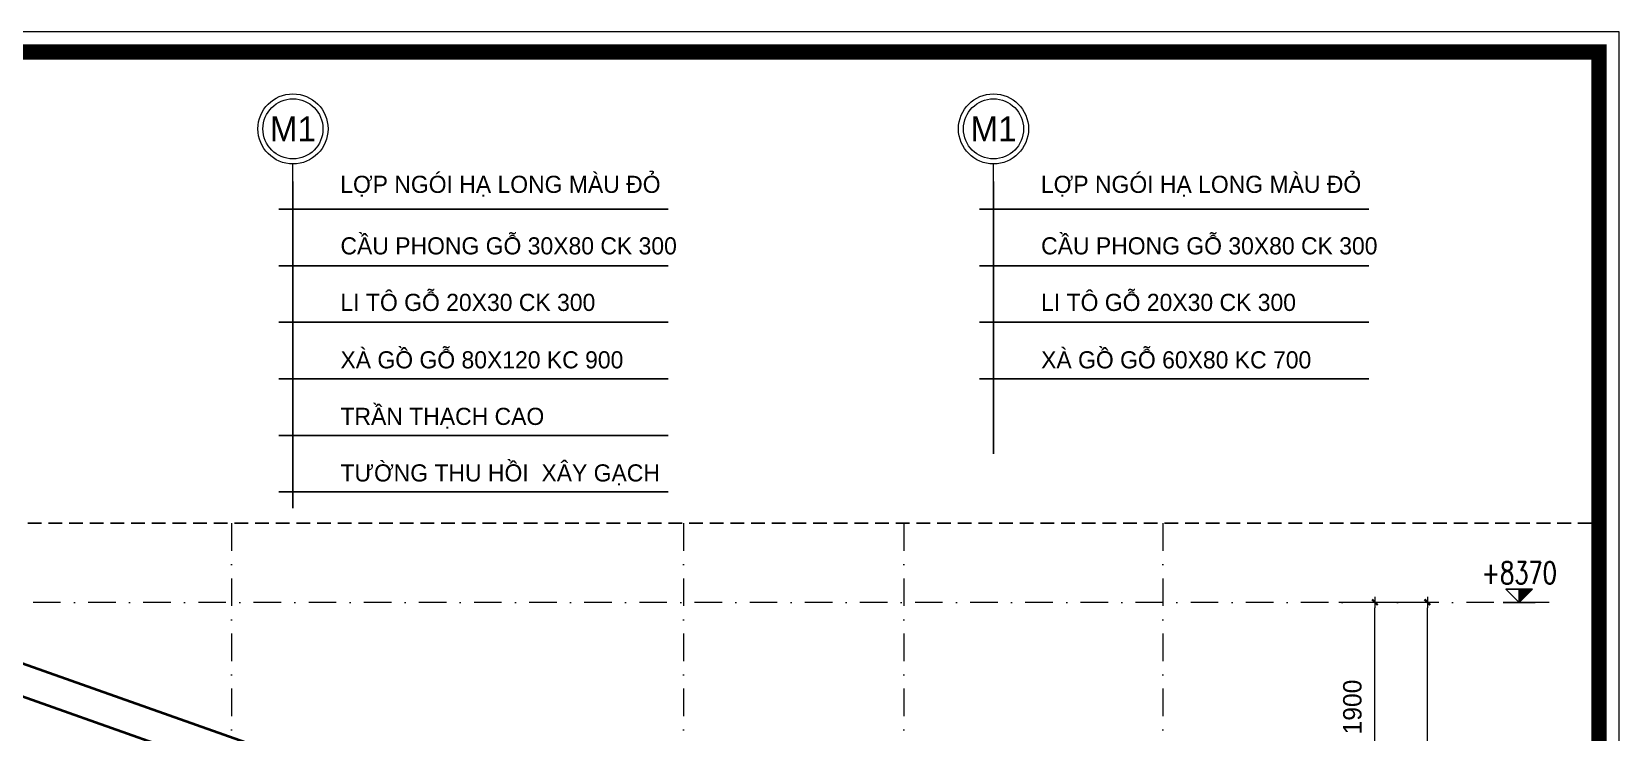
# Model space of a CAD drawing. Header units: millimetres. Extents: x 615730 to 2792744, y 139412 to 597571.
# Drawn here: x 1356028 to 1370430, y 297935 to 304290 of the extents above; entities that cross this region are included whole.
import ezdxf
from ezdxf.enums import TextEntityAlignment as Align

# ---------------------------------------------------------------- set-up
doc = ezdxf.new("R2010")
doc.units = ezdxf.units.MM
doc.header["$MEASUREMENT"] = 0
doc.header["$PDMODE"] = 34
doc.linetypes.add('DASHDOT', pattern=[1, 0.5, -0.25, 0, -0.25])
doc.linetypes.add('HIDDEN2', pattern=[0.1875, 0.125, -0.0625])
doc.layers.get('0').update_dxf_attribs({"lineweight": 5})
for name, color, linetype in [('8', 8, 'Continuous'), ('DO', 1, 'Continuous'), ('H', 252, 'Continuous'), ('KICH THUOC', 148, 'Continuous'), ('TEXT', 2, 'Continuous'), ('thaydam', 42, 'Continuous')]:
    doc.layers.add(name, color=color, linetype=linetype)
for name, color, linetype, lineweight in [('HATCH', 42, 'Continuous', 5), ('KT', 148, 'Continuous', 18), ('NETNGOAITUONG', 1, 'Continuous', 40), ('thay', 7, 'Continuous', 15), ('TIM TRUC', 149, 'DASHDOT', 9)]:
    doc.layers.add(name, color=color, linetype=linetype, lineweight=lineweight)
doc.styles.add('CHUHOA', font='')
doc.styles.add('DIM', font='txt.shx', dxfattribs={"height": 120})
doc.styles.add('Ghi chu', font='')
doc.styles.add('VNI-AVO', font='vni-roms.shx')
doc.styles.get('CHUHOA').set_extended_font_data('.VnAvantH')
doc.styles.get('Ghi chu').set_extended_font_data('.VnAvantH')
doc.dimstyles.new('1-50b', dxfattribs={"dimtxt": 167, "dimasz": 50, "dimexe": 75, "dimexo": 150, "dimgap": 120, "dimtad": 1, "dimdec": 0, "dimzin": 12, "dimtxsty": 'VNI-AVO', "dimblk": ']', "dimcen": 0, "dimdle": 50, "dimclrd": 252, "dimclre": 252, "dimclrt": 2, "dimadec": 0, "dimazin": 0, "dimtfac": 1, "dimtdec": 0, "dimtix": 1, "dimtmove": 2, "dimatfit": 0, "dimldrblk": 'OPEN90', "dimfxl": 1, "dimlwd": -1, "dimlwe": -1, "dimarcsym": 0})

# ---------------------------------------------------------------- blocks, each defined once
blk = doc.blocks.new('Cao do mat dung')
at = {"layer": '8'}
blk.add_hatch(color=256, dxfattribs=at).paths.add_polyline_path([(125, 125), (0, 125), (0, 0)])
for p, q in [((-150, 0), (150, 0)), ((0, 0), (0, 125))]:
    blk.add_line(p, q)
blk.add_lwpolyline([(125, 125), (0, 0), (-125, 125)], close=True)
at = {"layer": 'TEXT', "style": 'DIM', "width": 0.75}
blk.add_attdef('%%P0.000', text='', height=180, dxfattribs=at).set_placement((0, 175), align=Align.CENTER)
blk = doc.blocks.new(']')
for p, q in [((1, 0), (-1, 0)), ((0, 1), (0, -1))]:
    blk.add_line(p, q)
at = {"color": 9, "const_width": 0.4}
blk.add_lwpolyline([(-0.51, -0.51), (0.51, 0.51)], dxfattribs=at)
blk = doc.blocks.new('*D2712')
at = {"layer": 'DEFPOINTS', "color": 0, "ltscale": 10, "transparency": 16777216}
for p in [(1367736, 299114), (1368213, 299114), (1367736, 297214)]:
    blk.add_point(p, dxfattribs=at)
at = {"layer": 'KT', "color": 252, "ltscale": 10, "transparency": 16777216}
for p, q in [((1367886, 299114), (1368288, 299114)), ((1368213, 297264), (1368213, 299064)), ((1367886, 297214), (1368288, 297214))]:
    blk.add_line(p, q, dxfattribs=at)
at = {"layer": 'KT', "color": 252, "ltscale": 10, "transparency": 16777216, "xscale": 50, "yscale": 50, "zscale": 50}
for p, rotation in [((1368213, 299114), 90), ((1368213, 297214), 270)]:
    blk.add_blockref(']', p, dxfattribs=dict(at, rotation=rotation))
at = {"layer": 'KT', "color": 2, "ltscale": 10, "transparency": 16777216, "insert": (1368009, 298164), "char_height": 167, "attachment_point": 5, "rotation": 90, "style": 'VNI-AVO'}
blk.add_mtext('1900', dxfattribs=at)
blk = doc.blocks.new('_Open90')
at = {"color": 0, "linetype": 'ByBlock', "lineweight": -2}
for p, q in [((0, 0), (-1, 0)), ((-0.5, 0.5), (0, 0)), ((0, 0), (-0.5, -0.5))]:
    blk.add_line(p, q, dxfattribs=at)
blk = doc.blocks.new('*D2713')
at = {"layer": 'DEFPOINTS', "color": 0, "ltscale": 10, "transparency": 16777216}
for p in [(1367742, 299115), (1368689, 299115), (1367736, 290745)]:
    blk.add_point(p, dxfattribs=at)
at = {"layer": 'KT', "color": 252, "ltscale": 10, "transparency": 16777216}
for p, q in [((1367892, 299115), (1368764, 299115)), ((1368689, 290795), (1368689, 299065)), ((1367886, 290745), (1368764, 290745))]:
    blk.add_line(p, q, dxfattribs=at)
at = {"layer": 'KT', "color": 252, "ltscale": 10, "transparency": 16777216, "xscale": 50, "yscale": 50, "zscale": 50}
for p, rotation in [((1368689, 299115), 90), ((1368689, 290745), 270)]:
    blk.add_blockref(']', p, dxfattribs=dict(at, rotation=rotation))
at = {"layer": 'KT', "color": 2, "ltscale": 10, "transparency": 16777216, "insert": (1368486, 294930), "char_height": 167, "attachment_point": 5, "rotation": 90, "style": 'VNI-AVO'}
blk.add_mtext('8370', dxfattribs=at)
blk = doc.blocks.new('Ghi chu vat lieu')
blk.add_circle((0, 700), 300)
at = {"layer": 'HATCH'}
blk.add_circle((0, 700), 350, dxfattribs=at)
at = {"layer": 'thay'}
blk.add_line((0, 0), (0, 350), dxfattribs=at)
at = {"layer": 'TEXT', "style": 'Ghi chu', "width": 1.961742}
blk.add_attdef('TRUC', text='', height=300, dxfattribs=at).set_placement((-295, 550), (295, 550), align=Align.FIT)
blk = doc.blocks.new('cvc')
at = {"layer": 'DO'}
for p, q in [((812950, 299967), (812950, 302932)), ((819305, 300460), (819305, 302932)), ((819305, 300801), (819305, 302932))]:
    blk.add_line(p, q, dxfattribs=at)
at = {"layer": 'KICH THUOC'}
for p, q in [((812822, 302680), (816353, 302680)), ((819178, 302680), (822709, 302680)), ((812822, 302167), (816353, 302167)), ((819178, 302167), (822709, 302167)), ((812822, 301654), (816353, 301654)), ((819178, 301654), (822709, 301654)), ((812822, 301141), (816353, 301141)), ((819178, 301141), (822709, 301141)), ((812822, 300628), (816353, 300628)), ((812822, 300115), (816353, 300115))]:
    blk.add_line(p, q, dxfattribs=at)
at = {"layer": 'thaydam', "linetype": 'HIDDEN2', "ltscale": 1000}
blk.add_line((797794, 299831), (824797, 299831), dxfattribs=at)
at = {"layer": 'thay'}
ref = blk.add_blockref('Ghi chu vat lieu', (812950, 302773), dxfattribs=dict(at, xscale=0.9082386168447556, yscale=0.9082386168447556, zscale=0.9082386168447556))
ref.add_attrib('TRUC', 'M1', dxfattribs={"layer": 'TEXT', "height": 225, "style": 'Ghi chu'}).set_placement((812950, 303409), align=Align.MIDDLE_CENTER)
ref = blk.add_blockref('Ghi chu vat lieu', (819305, 302773), dxfattribs=dict(at, xscale=0.9082386168447556, yscale=0.9082386168447556, zscale=0.9082386168447556))
ref.add_attrib('TRUC', 'M1', dxfattribs={"layer": 'TEXT', "height": 225, "style": 'Ghi chu'}).set_placement((819305, 303409), align=Align.MIDDLE_CENTER)
at = {"layer": 'TEXT', "style": 'CHUHOA'}
for s, p in [('lîp ngãi h¹ long mµu ®á', (813379, 302828)), ('lîp ngãi h¹ long mµu ®á', (819735, 302828)), ('CÇU PHONG Gç 30X80 CK 300', (813381, 302270)), ('CÇU PHONG Gç 30X80 CK 300', (819737, 302270)), ('LI T¤ Gç 20X30 CK 300', (813381, 301757)), ('LI T¤ Gç 20X30 CK 300', (819737, 301757)), ('Xµ Gå Gç 80X120 KC 900', (813381, 301236)), ('Xµ Gå Gç 60X80 KC 700', (819737, 301236)), ('trÇn th¹ch cao', (813381, 300723)), ('T¦êNG THU HåI  X¢Y G¹CH', (813381, 300210))]:
    blk.add_text(s, height=155.52, dxfattribs=at).set_placement(p)

msp = doc.modelspace()

# ---------------------------------------------------------------- linework, layer by layer
at = {"layer": 'H', "const_width": 138.2}
msp.add_lwpolyline([(1343242.3, 285120.6), (1370245.2, 285120.6), (1370245.2, 304105.6), (1343242.3, 304105.6)], close=True, dxfattribs=at)
at = {"layer": 'NETNGOAITUONG'}
for p, q in [((1358675.1, 297593.5, 14.4), (1354443.6, 299088.6, 14.3)), ((1358580.8, 297326.5, 14.6), (1354424, 298795.2, 14.5))]:
    msp.add_line(p, q, dxfattribs=at)
at = {"layer": 'thay', "linetype": 'Continuous'}
msp.add_lwpolyline([(1343058, 284936.3), (1370429.5, 284936.3), (1370429.5, 304289.9), (1343058, 304289.9)], close=True, dxfattribs=at)
at = {"layer": 'TIM TRUC', "ltscale": 500}
for p, q in [((1357840.9, 299831.5, 14.7), (1357840.9, 287548.1, 14.7)), ((1361940.4, 299831.5, 14.7), (1361940.4, 287548.1, 14.7)), ((1363940.4, 299831.5, 14.7), (1363940.4, 287548.1, 14.7)), ((1366288.5, 299831.5), (1366288.5, 287548.1)), ((1369792.6, 299111.3), (1344501.4, 299111.3, -62))]:
    msp.add_line(p, q, dxfattribs=at)

# ---------------------------------------------------------------- block references
at = {"layer": 'KT'}
msp.add_blockref('cvc', (545447.9, 0), dxfattribs=at)
at = {"layer": 'TEXT'}
ref = msp.add_blockref('Cao do mat dung', (1369522.4, 299111.3), dxfattribs=dict(at, xscale=0.9702581369783729, yscale=0.9702581369783729, zscale=0.9702581369783729))
ref.add_attrib('%%P0.000', '+8370', dxfattribs={"height": 200, "style": 'DIM', "width": 0.75}).set_placement((1369522.4, 299281.1), align=Align.CENTER)

# ---------------------------------------------------------------- dimensions: what is measured, and where the dimension line sits
at = {"layer": 'KT', "ltscale": 10}
for base, p1, p2, picture, middle in [((1368689, 299115.3), (1367735.6, 290745), (1367742.2, 299115.3), '*D2713', (1368485.5, 294930.1)), ((1368212.9, 299114.3), (1367735.6, 297214), (1367735.6, 299114.3), '*D2712', (1368009.4, 298164.2))]:
    dim = msp.add_linear_dim(base=base, p1=p1, p2=p2, angle=90, dimstyle='1-50b', dxfattribs=at)
    dim.commit()
    dim.dimension.update_dxf_attribs({"geometry": picture, "text_midpoint": middle})

doc.saveas('drawing.dxf')
